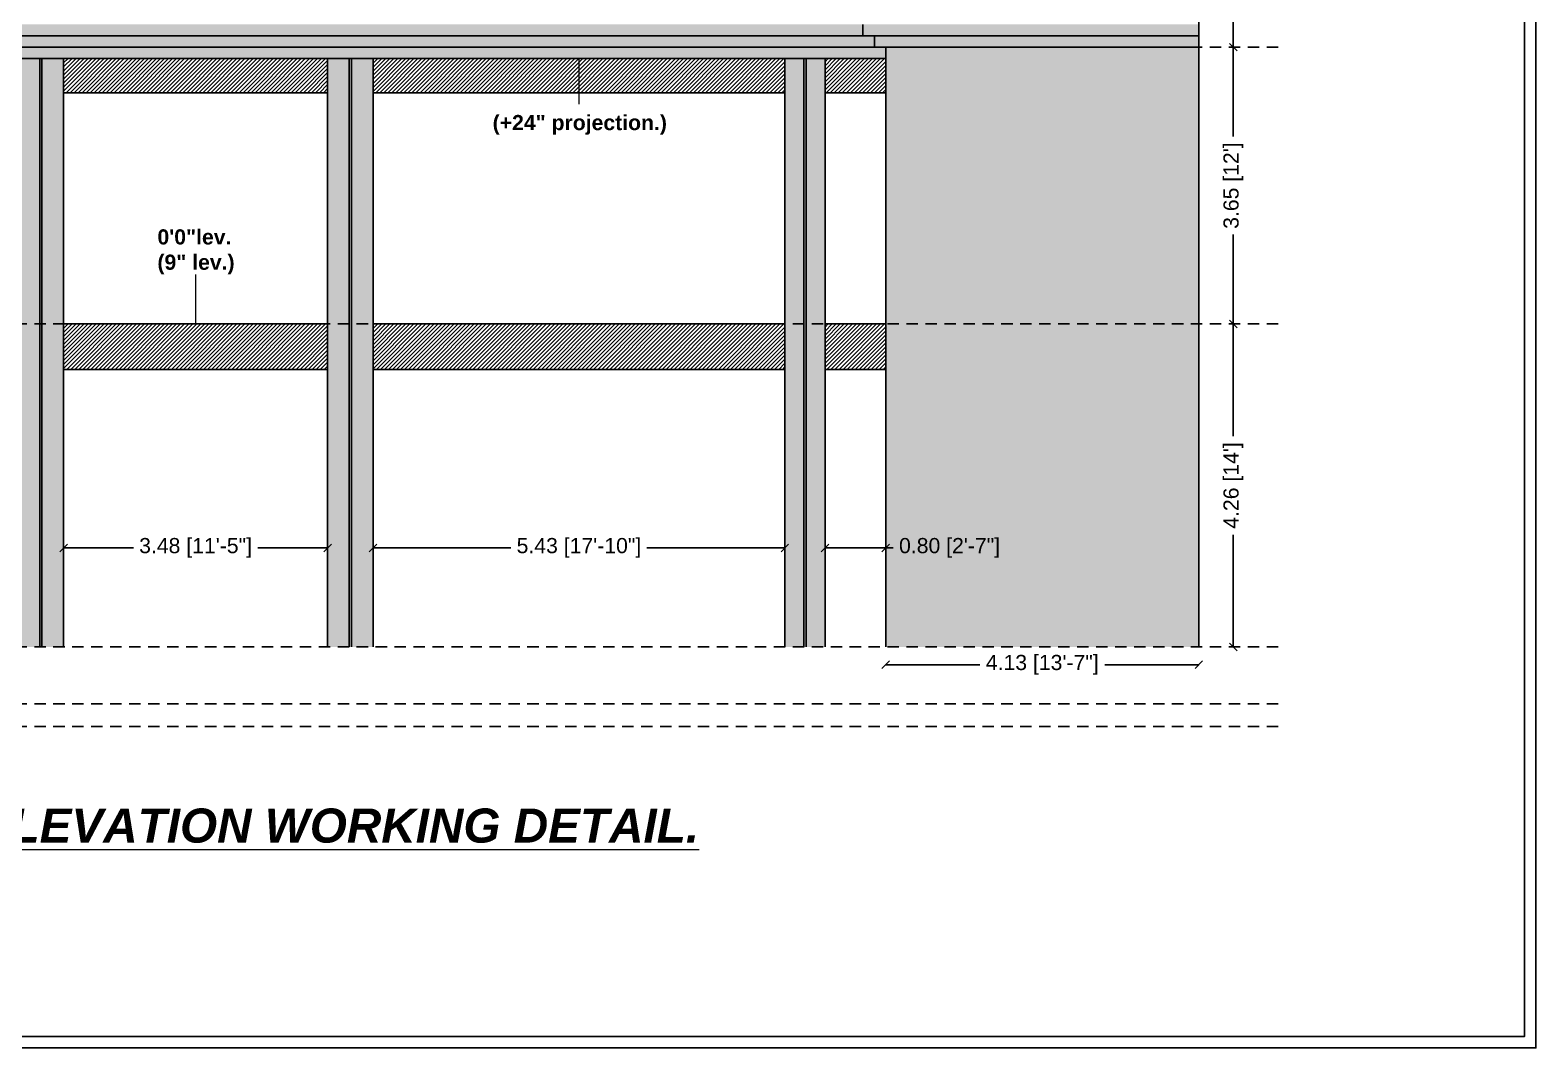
# Model space of a CAD drawing. Header units: metres. Extents: x 0 to 8495, y 0 to 3455.
# Drawn here: x 8378.49 to 8398.35, y 75.72 to 89.14 of the extents above; entities that cross this region are included whole.
import ezdxf

# ---------------------------------------------------------------- set-up
doc = ezdxf.new("R2010")
doc.units = ezdxf.units.M
doc.header["$MEASUREMENT"] = 0
doc.linetypes.add('DASHED', pattern=[0.75, 0.5, -0.25])
doc.layers.get('0').update_dxf_attribs({"lineweight": 18})
doc.layers.add('Columns', color=12, linetype='Continuous', lineweight=25)
doc.styles.add('Annotative', font='arial.ttf')
doc.dimstyles.get("Standard").update_dxf_attribs({"dimtxt": 0.2, "dimasz": 0.1, "dimexe": 0.08, "dimexo": 0.1125, "dimgap": 0.09, "dimtad": 0, "dimtoh": 1, "dimzin": 0, "dimdsep": 46, "dimtxsty": 'Annotative', "dimblk": 'OBLIQUE', "dimcen": 0.09, "dimse1": 1, "dimse2": 1, "dimclrt": 256, "dimadec": 0, "dimazin": 0, "dimtfac": 1, "dimtofl": 0, "dimtmove": 0, "dimatfit": 3, "dimldrblk": 'OBLIQUE', "dimfxl": 1, "dimtolj": 1, "dimtzin": 0, "dimarcsym": 0})

# ---------------------------------------------------------------- blocks, each defined once
blk = doc.blocks.new('_Oblique')
at = {"color": 0, "linetype": 'ByBlock', "lineweight": -2}
blk.add_line((-0.5, -0.5), (0.5, 0.5), dxfattribs=at)
blk = doc.blocks.new('*D435')
at = {"color": 0, "lineweight": -2, "transparency": 16777216}
for p, q in [((8394.359, 91.958), (8394.359, 91.084)), ((8394.359, 88.918), (8394.359, 89.793))]:
    blk.add_line(p, q, dxfattribs=at)
at = {"layer": 'Defpoints', "color": 0, "transparency": 16777216}
for p in [(8394.359, 91.958), (8394.359, 88.918), (8394.359, 88.918)]:
    blk.add_point(p, dxfattribs=at)
at = {"color": 0, "lineweight": -2, "transparency": 16777216, "xscale": 0.1, "yscale": 0.1, "zscale": 0.1}
for p, rotation in [((8394.359, 91.958), 90), ((8394.359, 88.918), 270)]:
    blk.add_blockref('_Oblique', p, dxfattribs=dict(at, rotation=rotation))
at = {"transparency": 16777216, "insert": (8394.359, 90.438), "char_height": 0.2, "attachment_point": 5, "rotation": 90, "style": 'Annotative'}
blk.add_mtext("\\A1;3.04 [10']", dxfattribs=at)
blk = doc.blocks.new('*D436')
at = {"color": 0, "lineweight": -2, "transparency": 16777216}
for p, q in [((8394.359, 88.918), (8394.359, 87.739)), ((8394.359, 85.268), (8394.359, 86.448))]:
    blk.add_line(p, q, dxfattribs=at)
at = {"layer": 'Defpoints', "color": 0, "transparency": 16777216}
for p in [(8394.359, 88.918), (8394.359, 85.268), (8394.359, 85.268)]:
    blk.add_point(p, dxfattribs=at)
at = {"color": 0, "lineweight": -2, "transparency": 16777216, "xscale": 0.1, "yscale": 0.1, "zscale": 0.1}
for p, rotation in [((8394.359, 88.918), 90), ((8394.359, 85.268), 270)]:
    blk.add_blockref('_Oblique', p, dxfattribs=dict(at, rotation=rotation))
at = {"transparency": 16777216, "insert": (8394.359, 87.093), "char_height": 0.2, "attachment_point": 5, "rotation": 90, "style": 'Annotative'}
blk.add_mtext("\\A1;3.65 [12']", dxfattribs=at)
blk = doc.blocks.new('*D437')
at = {"color": 0, "lineweight": -2, "transparency": 16777216}
for p, q in [((8394.359, 85.268), (8394.359, 83.788)), ((8394.359, 81.008), (8394.359, 82.489))]:
    blk.add_line(p, q, dxfattribs=at)
at = {"layer": 'Defpoints', "color": 0, "transparency": 16777216}
for p in [(8394.359, 85.268), (8394.359, 81.008), (8394.359, 81.008)]:
    blk.add_point(p, dxfattribs=at)
at = {"color": 0, "lineweight": -2, "transparency": 16777216, "xscale": 0.1, "yscale": 0.1, "zscale": 0.1}
for p, rotation in [((8394.359, 85.268), 90), ((8394.359, 81.008), 270)]:
    blk.add_blockref('_Oblique', p, dxfattribs=dict(at, rotation=rotation))
at = {"transparency": 16777216, "insert": (8394.359, 83.138), "char_height": 0.2, "attachment_point": 5, "rotation": 90, "style": 'Annotative'}
blk.add_mtext("\\A1;4.26 [14']", dxfattribs=at)
blk = doc.blocks.new('*D501')
at = {"color": 0, "lineweight": -2, "transparency": 16777216}
for p, q in [((8378.936, 82.315), (8379.857, 82.315)), ((8382.416, 82.315), (8381.495, 82.315))]:
    blk.add_line(p, q, dxfattribs=at)
at = {"layer": 'Defpoints', "color": 0, "transparency": 16777216}
for p in [(8382.416, 82.315), (8378.936, 81.008), (8382.416, 81.008)]:
    blk.add_point(p, dxfattribs=at)
at = {"color": 0, "lineweight": -2, "transparency": 16777216, "xscale": 0.1, "yscale": 0.1, "zscale": 0.1, "rotation": 180}
blk.add_blockref('_Oblique', (8378.936, 82.315), dxfattribs=at)
at = {"color": 0, "lineweight": -2, "transparency": 16777216, "xscale": 0.1, "yscale": 0.1, "zscale": 0.1}
blk.add_blockref('_Oblique', (8382.416, 82.315), dxfattribs=at)
at = {"transparency": 16777216, "insert": (8380.676, 82.315), "char_height": 0.2, "attachment_point": 5, "style": 'Annotative'}
blk.add_mtext('\\A1;3.48 [11\'-5"]', dxfattribs=at)
blk = doc.blocks.new('*D502')
at = {"color": 0, "lineweight": -2, "transparency": 16777216}
for p, q in [((8383.016, 82.315), (8384.834, 82.315)), ((8388.446, 82.315), (8386.628, 82.315))]:
    blk.add_line(p, q, dxfattribs=at)
at = {"layer": 'Defpoints', "color": 0, "transparency": 16777216}
for p in [(8388.446, 82.315), (8383.016, 81.008), (8388.446, 81.008)]:
    blk.add_point(p, dxfattribs=at)
at = {"color": 0, "lineweight": -2, "transparency": 16777216, "xscale": 0.1, "yscale": 0.1, "zscale": 0.1, "rotation": 180}
blk.add_blockref('_Oblique', (8383.016, 82.315), dxfattribs=at)
at = {"color": 0, "lineweight": -2, "transparency": 16777216, "xscale": 0.1, "yscale": 0.1, "zscale": 0.1}
blk.add_blockref('_Oblique', (8388.446, 82.315), dxfattribs=at)
at = {"transparency": 16777216, "insert": (8385.731, 82.315), "char_height": 0.2, "attachment_point": 5, "style": 'Annotative'}
blk.add_mtext('\\A1;5.43 [17\'-10"]', dxfattribs=at)
blk = doc.blocks.new('*D503')
at = {"color": 0, "lineweight": -2, "transparency": 16777216}
for p, q in [((8388.976, 82.315), (8389.776, 82.315)), ((8389.776, 82.315), (8389.876, 82.315))]:
    blk.add_line(p, q, dxfattribs=at)
at = {"layer": 'Defpoints', "color": 0, "transparency": 16777216}
for p in [(8389.776, 82.315), (8388.976, 81.008), (8389.776, 81.008)]:
    blk.add_point(p, dxfattribs=at)
at = {"color": 0, "lineweight": -2, "transparency": 16777216, "xscale": 0.1, "yscale": 0.1, "zscale": 0.1, "rotation": 180}
blk.add_blockref('_Oblique', (8388.976, 82.315), dxfattribs=at)
at = {"color": 0, "lineweight": -2, "transparency": 16777216, "xscale": 0.1, "yscale": 0.1, "zscale": 0.1}
blk.add_blockref('_Oblique', (8389.776, 82.315), dxfattribs=at)
at = {"transparency": 16777216, "insert": (8390.618, 82.315), "char_height": 0.2, "attachment_point": 5, "style": 'Annotative'}
blk.add_mtext('\\A1;0.80 [2\'-7"]', dxfattribs=at)
blk = doc.blocks.new('*D504')
at = {"color": 0, "lineweight": -2, "transparency": 16777216}
for p, q in [((8389.776, 80.774), (8391.017, 80.774)), ((8393.904, 80.774), (8392.664, 80.774))]:
    blk.add_line(p, q, dxfattribs=at)
at = {"layer": 'Defpoints', "color": 0, "transparency": 16777216}
for p in [(8389.776, 81.008), (8393.904, 81.008), (8393.904, 80.774)]:
    blk.add_point(p, dxfattribs=at)
at = {"color": 0, "lineweight": -2, "transparency": 16777216, "xscale": 0.1, "yscale": 0.1, "zscale": 0.1, "rotation": 180}
blk.add_blockref('_Oblique', (8389.776, 80.774), dxfattribs=at)
at = {"color": 0, "lineweight": -2, "transparency": 16777216, "xscale": 0.1, "yscale": 0.1, "zscale": 0.1}
blk.add_blockref('_Oblique', (8393.904, 80.774), dxfattribs=at)
at = {"transparency": 16777216, "insert": (8391.84, 80.774), "char_height": 0.2, "attachment_point": 5, "style": 'Annotative'}
blk.add_mtext('\\A1;4.13 [13\'-7"]', dxfattribs=at)

msp = doc.modelspace()

# ---------------------------------------------------------------- hatches: boundary and pattern name
h = msp.add_hatch()
h.set_pattern_fill('ANSI31', color=33, scale=0.3)
h.paths.add_polyline_path([(8367.816, 101.078), (8367.242, 101.078), (8367.242, 98.038), (8367.816, 98.038)])
h.paths.add_polyline_path([(8370.342, 101.078), (8369.768, 101.078), (8369.768, 98.038), (8370.342, 98.038)])
h.paths.add_polyline_path([(8370.342, 98.038), (8369.768, 98.038), (8369.768, 94.998), (8370.342, 94.998)])
h.paths.add_polyline_path([(8367.816, 98.038), (8367.242, 98.038), (8367.242, 94.998), (8367.816, 94.998)])
h.paths.add_polyline_path([(8367.816, 94.998), (8367.242, 94.998), (8367.242, 91.958), (8367.816, 91.958)])
h.paths.add_polyline_path([(8370.342, 94.998), (8369.768, 94.998), (8369.768, 91.958), (8370.342, 91.958)])
h.paths.add_polyline_path([(8370.342, 91.958), (8369.768, 91.958), (8369.768, 88.918), (8370.342, 88.918), (8370.342, 89.218)])
h.paths.add_polyline_path([(8367.816, 91.958), (8367.242, 91.958), (8367.242, 88.918), (8367.816, 88.918)])
h.paths.add_polyline_path([(8367.056, 99.237), (8367.056, 99.881), (8366.644, 99.881), (8366.644, 99.237)], flags=9)
h.paths.add_polyline_path([(8367.056, 96.197), (8367.056, 96.841), (8366.644, 96.841), (8366.644, 96.197)], flags=9)
h.paths.add_polyline_path([(8367.056, 93.157), (8367.056, 93.801), (8366.644, 93.801), (8366.644, 93.157)], flags=9)
h.paths.add_polyline_path([(8367.056, 90.117), (8367.056, 90.761), (8366.644, 90.761), (8366.644, 90.117)], flags=9)
h.paths.add_polyline_path([(8366.403, 86.771), (8366.403, 87.415), (8365.991, 87.415), (8365.991, 86.771)], flags=9)
h.paths.add_polyline_path([(8365.053, 87.886), (8365.697, 87.886), (8365.697, 88.298), (8365.053, 88.298)], flags=9)
h.paths.add_polyline_path([(8365.313, 88.421), (8365.957, 88.421), (8365.957, 88.833), (8365.313, 88.833)], flags=9)
h.paths.add_polyline_path([(8365.152, 89.011), (8365.796, 89.011), (8365.796, 89.423), (8365.152, 89.423)], flags=9)
h.paths.add_polyline_path([(8371.995, 96.858), (8372.639, 96.858), (8372.639, 97.27), (8371.995, 97.27)], flags=9)
h.paths.add_polyline_path([(8376.292, 96.858), (8376.936, 96.858), (8376.936, 97.27), (8376.292, 97.27)], flags=9)
h.paths.add_polyline_path([(8380.372, 96.858), (8381.016, 96.858), (8381.016, 97.27), (8380.372, 97.27)], flags=9)
h.paths.add_polyline_path([(8371.707, 96.232), (8372.351, 96.232), (8372.351, 96.645), (8371.707, 96.645)], flags=9)
h.paths.add_polyline_path([(8376.56, 96.232), (8377.203, 96.232), (8377.203, 96.645), (8376.56, 96.645)], flags=9)
h.paths.add_polyline_path([(8380.084, 96.232), (8380.728, 96.232), (8380.728, 96.645), (8380.084, 96.645)], flags=9)
h.paths.add_polyline_path([(8373.655, 96.858), (8374.298, 96.858), (8374.298, 97.27), (8373.655, 97.27)], flags=9)
h.paths.add_polyline_path([(8374.631, 96.858), (8375.274, 96.858), (8375.274, 97.27), (8374.631, 97.27)], flags=9)
h.paths.add_polyline_path([(8377.898, 96.858), (8378.541, 96.858), (8378.541, 97.27), (8377.898, 97.27)], flags=9)
h.paths.add_polyline_path([(8378.765, 96.858), (8379.409, 96.858), (8379.409, 97.27), (8378.765, 97.27)], flags=9)
h.paths.add_polyline_path([(8381.094, 95.742), (8381.737, 95.742), (8381.737, 96.154), (8381.094, 96.154)], flags=9)
h.paths.add_polyline_path([(8370.422, 96.858), (8371.065, 96.858), (8371.065, 97.27), (8370.422, 97.27)], flags=9)
h.paths.add_polyline_path([(8371.671, 87.214), (8372.315, 87.214), (8372.315, 87.626), (8371.671, 87.626)], flags=9)
h.paths.add_polyline_path([(8375.718, 87.384), (8376.362, 87.384), (8376.362, 87.796), (8375.718, 87.796)], flags=9)
h.paths.add_polyline_path([(8371.765, 89.467), (8372.409, 89.467), (8372.409, 89.879), (8371.765, 89.879)], flags=9)
h.paths.add_polyline_path([(8384.528, 87.711), (8386.927, 87.711), (8386.927, 88.124), (8384.528, 88.124)], flags=9)
h.paths.add_polyline_path([(8371.856, 86.967), (8374.254, 86.967), (8374.254, 87.379), (8371.856, 87.379)], flags=9)
h.paths.add_polyline_path([(8380.109, 85.87), (8381.226, 85.87), (8381.226, 86.619), (8380.109, 86.619)], flags=9)
h.paths.add_polyline_path([(8367.306, 103.252), (8368.742, 103.252), (8368.742, 103.665), (8367.306, 103.665)], flags=9)
h.paths.add_polyline_path([(8391.52, 99.419), (8392.956, 99.419), (8392.956, 99.831), (8391.52, 99.831)], flags=9)
h.paths.add_polyline_path([(8386.593, 99.419), (8388.03, 99.419), (8388.03, 99.831), (8386.593, 99.831)], flags=9)
h.paths.add_polyline_path([(8383.723, 99.419), (8385.159, 99.419), (8385.159, 99.831), (8383.723, 99.831)], flags=9)
h.paths.add_polyline_path([(8380.219, 99.419), (8381.655, 99.419), (8381.655, 99.831), (8380.219, 99.831)], flags=9)
h.paths.add_polyline_path([(8375.832, 99.419), (8377.268, 99.419), (8377.268, 99.831), (8375.832, 99.831)], flags=9)
h.paths.add_polyline_path([(8371.733, 99.481), (8373.169, 99.481), (8373.169, 99.893), (8371.733, 99.893)], flags=9)
h.paths.add_polyline_path([(8390.497, 100.53), (8391.934, 100.53), (8391.934, 100.942), (8390.497, 100.942)], flags=9)
h.paths.add_polyline_path([(8388.413, 100.468), (8389.849, 100.468), (8389.849, 100.88), (8388.413, 100.88)], flags=9)
h.paths.add_polyline_path([(8382.716, 100.505), (8384.152, 100.505), (8384.152, 100.917), (8382.716, 100.917)], flags=9)
h.paths.add_polyline_path([(8378.818, 100.505), (8380.254, 100.505), (8380.254, 100.917), (8378.818, 100.917)], flags=9)
h.paths.add_polyline_path([(8374.85, 100.455), (8376.286, 100.455), (8376.286, 100.867), (8374.85, 100.867)], flags=9)
h.paths.add_polyline_path([(8370.67, 100.555), (8372.106, 100.555), (8372.106, 100.967), (8370.67, 100.967)], flags=9)
h.paths.add_polyline_path([(8373.904, 78.175), (8387.401, 78.175), (8387.401, 79.102), (8373.904, 79.102)], flags=9)
h = msp.add_hatch()
h.set_pattern_fill('ANSI31', color=33, scale=0.3)
h.paths.add_polyline_path([(8374.256, 88.768), (8370.342, 88.768), (8370.342, 88.318), (8374.256, 88.318)])
h.paths.add_polyline_path([(8378.336, 88.768), (8374.856, 88.768), (8374.856, 88.318), (8378.336, 88.318)])
h.paths.add_polyline_path([(8382.416, 88.768), (8378.936, 88.768), (8378.936, 88.318), (8382.416, 88.318)])
h.paths.add_polyline_path([(8385.728, 88.768), (8383.016, 88.768), (8383.016, 88.318), (8385.728, 88.318)])
h.paths.add_polyline_path([(8389.776, 88.768), (8388.976, 88.768), (8388.976, 88.318), (8389.776, 88.318)])
h.paths.add_polyline_path([(8388.446, 88.768), (8385.728, 88.768), (8385.728, 88.318), (8388.446, 88.318)])
h.paths.add_polyline_path([(8388.446, 85.268), (8383.016, 85.268), (8383.016, 84.668), (8388.446, 84.668)])
h.paths.add_polyline_path([(8389.776, 85.268), (8388.976, 85.268), (8388.976, 84.668), (8389.776, 84.668)])
h.paths.add_polyline_path([(8382.416, 85.268), (8378.936, 85.268), (8378.936, 84.668), (8382.416, 84.668)])
h.paths.add_polyline_path([(8378.336, 85.268), (8374.856, 85.268), (8374.856, 84.668), (8378.336, 84.668)])
h.paths.add_polyline_path([(8374.256, 85.268), (8370.342, 85.268), (8370.342, 84.668), (8374.256, 84.668)])
h = msp.add_hatch(color=252)
h.dxf.hatch_style = 1
h.paths.add_polyline_path([(8374.541, 88.768), (8374.256, 88.768), (8374.256, 85.268), (8374.541, 85.268)])
h.paths.add_polyline_path([(8374.856, 88.768), (8374.571, 88.768), (8374.571, 85.268), (8374.856, 85.268)])
h.paths.add_polyline_path([(8374.541, 85.268), (8374.256, 85.268), (8374.256, 81.008), (8374.541, 81.008)])
h.paths.add_polyline_path([(8374.856, 85.268), (8374.571, 85.268), (8374.571, 81.008), (8374.856, 81.008)])
h.paths.add_polyline_path([(8378.621, 88.768), (8378.336, 88.768), (8378.336, 85.268), (8378.621, 85.268)])
h.paths.add_polyline_path([(8378.936, 88.768), (8378.651, 88.768), (8378.651, 85.268), (8378.936, 85.268)])
h.paths.add_polyline_path([(8378.936, 85.268), (8378.651, 85.268), (8378.651, 81.008), (8378.936, 81.008)])
h.paths.add_polyline_path([(8378.621, 85.268), (8378.336, 85.268), (8378.336, 81.008), (8378.621, 81.008)])
h.paths.add_polyline_path([(8382.701, 85.268), (8382.416, 85.268), (8382.416, 81.008), (8382.701, 81.008)])
h.paths.add_polyline_path([(8383.016, 85.268), (8382.731, 85.268), (8382.731, 81.008), (8383.016, 81.008)])
h.paths.add_polyline_path([(8383.016, 88.768), (8382.731, 88.768), (8382.731, 85.268), (8383.016, 85.268)])
h.paths.add_polyline_path([(8382.701, 88.768), (8382.416, 88.768), (8382.416, 85.268), (8382.701, 85.268)])
h.paths.add_polyline_path([(8388.696, 88.768), (8388.446, 88.768), (8388.446, 85.268), (8388.696, 85.268)])
h.paths.add_polyline_path([(8388.976, 88.768), (8388.726, 88.768), (8388.726, 85.268), (8388.976, 85.268)])
h.paths.add_polyline_path([(8388.976, 85.268), (8388.726, 85.268), (8388.726, 81.008), (8388.976, 81.008)])
h.paths.add_polyline_path([(8388.696, 85.268), (8388.446, 85.268), (8388.446, 81.008), (8388.696, 81.008)])
h = msp.add_hatch(color=30)
h.dxf.hatch_style = 1
h.paths.add_polyline_path([(8374.571, 88.768), (8374.541, 88.768), (8374.541, 85.268), (8374.571, 85.268)])
h.paths.add_polyline_path([(8374.571, 85.268), (8374.541, 85.268), (8374.541, 81.008), (8374.571, 81.008)])
h.paths.add_polyline_path([(8378.651, 88.768), (8378.621, 88.768), (8378.621, 85.268), (8378.651, 85.268)])
h.paths.add_polyline_path([(8378.651, 85.268), (8378.621, 85.268), (8378.621, 81.008), (8378.651, 81.008)])
h.paths.add_polyline_path([(8382.731, 88.768), (8382.701, 88.768), (8382.701, 85.268), (8382.731, 85.268)])
h.paths.add_polyline_path([(8382.731, 85.268), (8382.701, 85.268), (8382.701, 81.008), (8382.731, 81.008)])
h.paths.add_polyline_path([(8388.726, 88.768), (8388.696, 88.768), (8388.696, 85.268), (8388.726, 85.268)])
h.paths.add_polyline_path([(8388.726, 85.268), (8388.696, 85.268), (8388.696, 81.008), (8388.726, 81.008)])
at = {"layer": 'Columns'}
h = msp.add_hatch(color=116, dxfattribs=at)
h.dxf.hatch_style = 1
h.paths.add_polyline_path([(8367.242, 85.268), (8366.642, 85.268), (8366.642, 81.008), (8367.242, 81.008)])
h.paths.add_polyline_path([(8367.242, 88.918), (8366.642, 88.918), (8366.642, 85.268), (8367.242, 85.268)])
h.paths.add_polyline_path([(8367.242, 89.068), (8366.492, 89.068), (8366.492, 88.918), (8367.242, 88.918)])
h.paths.add_polyline_path([(8367.242, 89.218), (8366.342, 89.218), (8366.342, 89.068), (8367.242, 89.068)])
h.paths.add_polyline_path([(8389.776, 88.918), (8389.626, 88.918), (8370.342, 88.918), (8370.342, 88.768), (8389.776, 88.768)])
h.paths.add_polyline_path([(8389.626, 89.068), (8389.476, 89.068), (8370.342, 89.068), (8370.342, 88.918), (8389.626, 88.918)])
h.paths.add_polyline_path([(8389.476, 89.218), (8370.342, 89.218), (8370.342, 89.068), (8389.476, 89.068)])
h.paths.add_polyline_path([(8393.904, 89.068), (8389.626, 89.068), (8389.626, 88.918), (8389.776, 88.918), (8393.904, 88.918)])
h.paths.add_polyline_path([(8393.904, 89.218), (8389.476, 89.218), (8389.476, 89.068), (8389.626, 89.068), (8393.904, 89.068)])
h.paths.add_polyline_path([(8393.904, 88.918), (8389.776, 88.918), (8389.776, 88.768), (8389.776, 85.268), (8393.904, 85.268)])
h.paths.add_polyline_path([(8393.904, 85.268), (8389.776, 85.268), (8389.776, 81.008), (8393.904, 81.008)])

# ---------------------------------------------------------------- linework, layer by layer
at = {"color": 1}
for p, q in [((8385.728, 88.768), (8385.728, 88.166)), ((8380.676, 85.92), (8380.676, 85.268))]:
    msp.add_line(p, q, dxfattribs=at)
at = {"layer": 'Columns', "color": 251}
msp.add_line((8393.904, 81.008), (8393.904, 101.078), dxfattribs=at)
at = {"layer": 'Columns', "color": 1}
for p, q in [((8389.476, 89.068), (8389.476, 89.218)), ((8393.904, 89.218), (8393.904, 88.918)), ((8389.476, 89.068), (8370.342, 89.068)), ((8393.904, 89.068), (8389.476, 89.068)), ((8389.626, 88.918), (8389.626, 89.068)), ((8370.342, 88.918), (8389.626, 88.918)), ((8389.776, 88.768), (8370.342, 88.768)), ((8389.776, 88.918), (8389.626, 88.918)), ((8389.776, 81.008), (8389.776, 88.918)), ((8393.904, 88.918), (8389.776, 88.918)), ((8389.776, 88.918), (8389.776, 88.768)), ((8393.904, 88.918), (8393.904, 81.008))]:
    msp.add_line(p, q, dxfattribs=at)
at = {"layer": 'Columns', "color": 6, "linetype": 'DASHED', "ltscale": 0.3}
for p, q in [((8365.55, 88.918), (8395.02, 88.918)), ((8365.55, 85.268), (8395.02, 85.268)), ((8365.55, 81.008), (8395.02, 81.008)), ((8365.55, 80.258), (8395.02, 80.258)), ((8365.55, 79.958), (8395.02, 79.958))]:
    msp.add_line(p, q, dxfattribs=at)
at = {"layer": 'Columns', "color": 30}
for p, q in [((8378.621, 88.768), (8378.621, 81.008)), ((8378.651, 88.768), (8378.651, 81.008)), ((8382.701, 88.768), (8382.701, 81.008)), ((8382.731, 88.768), (8382.731, 81.008)), ((8388.696, 88.768), (8388.696, 81.008)), ((8388.726, 88.768), (8388.726, 81.008))]:
    msp.add_line(p, q, dxfattribs=at)
at = {"layer": 'Columns', "color": 116}
for p, q in [((8378.936, 81.008), (8378.936, 88.768)), ((8382.416, 81.008), (8382.416, 88.768)), ((8383.016, 81.008), (8383.016, 88.768)), ((8388.446, 81.008), (8388.446, 88.768)), ((8388.976, 81.008), (8388.976, 88.768))]:
    msp.add_line(p, q, dxfattribs=at)
at = {"layer": 'Columns', "color": 47, "true_color": 0x866a46}
for p, q in [((8378.936, 88.318), (8382.416, 88.318)), ((8383.016, 88.318), (8388.446, 88.318)), ((8388.976, 88.318), (8389.776, 88.318)), ((8378.936, 85.268), (8382.416, 85.268)), ((8383.016, 85.268), (8388.446, 85.268)), ((8388.976, 85.268), (8389.776, 85.268)), ((8378.936, 84.668), (8382.416, 84.668)), ((8383.016, 84.668), (8388.446, 84.668)), ((8388.976, 84.668), (8389.776, 84.668))]:
    msp.add_line(p, q, dxfattribs=at)
at = {"layer": 'Columns', "color": 250}
for points in [[(8361.457, 107.706), (8398.348, 107.706), (8398.348, 75.721), (8361.457, 75.721)], [(8361.607, 107.556), (8398.198, 107.556), (8398.198, 75.871), (8361.607, 75.871)]]:
    msp.add_lwpolyline(points, close=True, dxfattribs=at)

# ---------------------------------------------------------------- texts
at = {"attachment_point": 1, "style": 'Annotative'}
for s, width, heights, insert, char_height in [('{\\fArial|b1|i0|c0|p34;\\C1;(+24" projection.)}', 2.87767, [-0.262], (8384.593, 88.024), 0.2), ('{\\fArial|b1|i0|c0|p34;\\C1;0\'0"lev.\\P(9" lev.)}', 1.49454, [-0.596], (8380.173, 86.516), 0.2), ('{\\fArial|b1|i1|c0|p34;\\L\\C143;RIGHT SIDE ELEVATION WORKING DETAIL.}', 21.24167, [-0.548], (8374.045, 78.878), 0.45)]:
    msp.add_mtext_dynamic_manual_height_columns(s, width=width, gutter_width=1, heights=heights, dxfattribs=dict(at, insert=insert, char_height=char_height))

# ---------------------------------------------------------------- dimensions: what is measured, and where the dimension line sits
for base, p1, p2, picture, middle in [((8394.359, 88.918), (8394.359, 91.958), (8394.359, 88.918), '*D435', (8394.359, 90.438)), ((8394.359, 85.268), (8394.359, 88.918), (8394.359, 85.268), '*D436', (8394.359, 87.093)), ((8394.359, 81.008), (8394.359, 85.268), (8394.359, 81.008), '*D437', (8394.359, 83.138))]:
    dim = msp.add_linear_dim(base=base, p1=p1, p2=p2, angle=90, dimstyle='Standard')
    dim.commit()
    dim.dimension.update_dxf_attribs({"geometry": picture, "text_midpoint": middle})
for base, p1, p2, picture, middle in [((8382.416, 82.315), (8378.936, 81.008), (8382.416, 81.008), '*D501', (8380.676, 82.315)), ((8388.446, 82.315), (8383.016, 81.008), (8388.446, 81.008), '*D502', (8385.731, 82.315)), ((8389.776, 82.315), (8388.976, 81.008), (8389.776, 81.008), '*D503', (8390.618, 82.315)), ((8393.904, 80.774), (8389.776, 81.008), (8393.904, 81.008), '*D504', (8391.84, 80.774))]:
    dim = msp.add_linear_dim(base=base, p1=p1, p2=p2, dimstyle='Standard')
    dim.commit()
    dim.dimension.update_dxf_attribs({"geometry": picture, "text_midpoint": middle})

doc.saveas('drawing.dxf')
